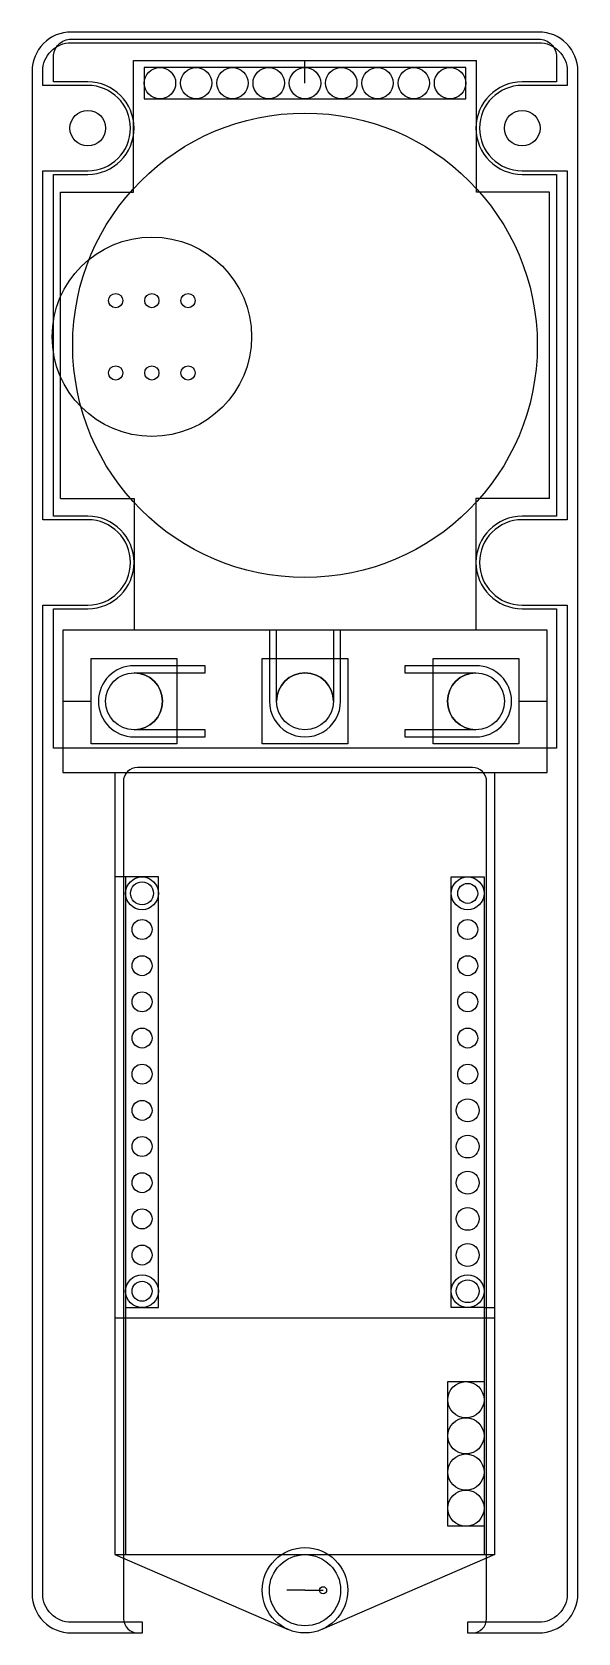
# Model space of a CAD drawing. Header units: millimetres. Extents: x -19 to 19, y -86 to 26.
import ezdxf

# ---------------------------------------------------------------- set-up
doc = ezdxf.new("R2010")
doc.units = ezdxf.units.MM
doc.layers.get('0').update_dxf_attribs({"linetype": 'CONTINUOUS'})

msp = doc.modelspace()

# ---------------------------------------------------------------- linework, layer by layer
for p, q in [((-12.03, 24.41), (12.03, 24.41)), ((-12.03, 15.15), (-12.03, 24.41)), ((0, 22.81), (0, 24.41)), ((12.03, 15.15), (12.03, 24.41)), ((-17.16, -6.35), (-17.16, 15.15)), ((-17.16, 15.15), (-12.03, 15.15)), ((17.16, 15.15), (12.03, 15.15)), ((17.16, -6.35), (17.16, 15.15)), ((-17.16, -6.35), (-12, -6.35)), ((-12, -6.35), (-12, -15.6)), ((17.16, -6.35), (12, -6.35)), ((12, -6.35), (12, -15.6)), ((-17, -20.6), (-15, -20.6)), ((15, -20.6), (17, -20.6)), ((-13.34, -25.6), (-13.34, -80.53)), ((11.75, -25.25), (-11.75, -25.25)), ((13.32, -80.53), (13.32, -25.6)), ((-12.75, -26.25), (-12.73, -85.03)), ((12.74, -85.03), (12.75, -26.25)), ((-12.59, -32.94), (-13.34, -32.94)), ((13.32, -63.93), (-13.34, -63.93)), ((-12.59, -63.18), (-12.59, -63.93)), ((-12.59, -63.93), (-12.59, -80.53)), ((12.57, -63.18), (12.57, -63.93)), ((12.57, -63.18), (13.32, -63.18)), ((12.57, -63.93), (12.57, -80.53)), ((10.03, -68.38), (12.57, -68.38)), ((10.03, -78.54), (10.03, -68.38)), ((12.57, -78.54), (10.03, -78.54)), ((-13.34, -80.53), (13.32, -80.53)), ((-13.34, -80.53), (-1.19, -85.79)), ((13.32, -80.53), (1.19, -85.78)), ((0, -83.03), (-1.27, -83.03)), ((0, -83.03), (1.27, -83.03))]:
    msp.add_line(p, q)
for points in [[(11.41, -85.28), (11.41, -86.03), (16.41, -86.03, 0.414214), (19.16, -83.28), (19.16, 23.65, 0.414214), (16.41, 26.4), (-16.41, 26.4, 0.414214), (-19.16, 23.65), (-19.16, -83.28, 0.414214), (-16.41, -86.03), (-11.41, -86.03), (-11.41, -85.28), (-16.41, -85.28, -0.414214), (-18.41, -83.28), (-18.41, -13.85), (-15.25, -13.85, 1), (-15.25, -7.85), (-18.41, -7.85), (-18.41, 16.65), (-15.25, 16.65, 1), (-15.25, 22.65), (-18.41, 22.65), (-18.41, 23.65, -0.414214), (-16.41, 25.65), (16.41, 25.65, -0.414214), (18.41, 23.65), (18.41, 22.65), (15.25, 22.65, 1), (15.25, 16.65), (18.41, 16.65), (18.41, -7.85), (15.25, -7.85, 1), (15.25, -13.85), (18.41, -13.85), (18.41, -83.28, -0.414214), (16.41, -85.28)], [(15.25, -7.6, 1), (15.25, -14.1), (17.66, -14.1), (17.66, -23.9), (11.97, -23.9), (-11.98, -23.9), (-17.66, -23.9), (-17.66, -14.1), (-15.25, -14.1, 1), (-15.25, -7.6), (-17.66, -7.6), (-17.66, 16.4), (-15.25, 16.4, 1), (-15.25, 22.9), (-17.66, 22.9), (-17.66, 24.65, -0.414214), (-16.41, 25.9), (16.41, 25.9, -0.414214), (17.66, 24.65), (17.66, 22.9), (15.25, 22.9, 1), (15.25, 16.4), (17.66, 16.4), (17.66, -7.6)], [(2, -20.6, 1), (-2, -20.6), (-2, -15.6), (-2.5, -15.6), (-2.5, -20.6, 1.00002), (2.5, -20.6), (2.5, -15.6), (2, -15.6)], [(-12, -22.6, 1), (-12, -18.6), (-7, -18.6), (-7, -18.1), (-12, -18.1, 1), (-12, -23.1), (-7, -23.1), (-7, -22.6)], [(12, -18.6, 1), (12, -22.6), (7, -22.6), (7, -23.1), (12, -23.1, 1), (12, -18.1), (7, -18.1), (7, -18.6)]]:
    msp.add_lwpolyline(points, format="xyb", close=True)
for points in [[(-11.28, 21.71), (11.28, 21.71), (11.28, 23.91), (-11.28, 23.91)], [(-17, -15.6), (-17, -25.6), (17, -25.6), (17, -15.6)], [(-9, -23.6), (-15, -23.6), (-15, -17.6), (-9, -17.6)], [(-9, -23.6), (-15, -23.6), (-15, -17.6), (-9, -17.6)], [(-3, -23.6), (-3, -17.6), (3, -17.6), (3, -23.6)], [(-3, -23.6), (-3, -17.6), (3, -17.6), (3, -23.6)], [(-3, -23.6), (-3, -17.6), (3, -17.6), (3, -23.6)], [(9, -23.6), (9, -17.6), (15, -17.6), (15, -23.6)], [(9, -23.6), (9, -17.6), (15, -17.6), (15, -23.6)], [(-10.29, -32.94), (-12.59, -32.94), (-12.59, -63.18), (-10.29, -63.18)], [(10.27, -63.18), (10.27, -32.94), (12.57, -32.94), (12.57, -63.18)]]:
    msp.add_lwpolyline(points, close=True)
for centre, radius in [((-10.18, 22.81), 1.1), ((-7.64, 22.81), 1.1), ((-5.09, 22.81), 1.1), ((-2.55, 22.81), 1.1), ((0, 22.81), 1.1), ((2.55, 22.81), 1.1), ((5.09, 22.81), 1.1), ((7.64, 22.81), 1.1), ((10.18, 22.81), 1.1), ((-15.25, 19.65), 1.25), ((0, 4.4), 16.31), ((15.25, 19.65), 1.25), ((-10.75, 5), 7), ((-13.29, 7.54), 0.5), ((-10.75, 7.54), 0.5), ((-8.21, 7.54), 0.5), ((-13.29, 2.46), 0.5), ((-10.75, 2.46), 0.5), ((-8.21, 2.46), 0.5), ((-12, -20.6), 2), ((-12, -20.6), 2), ((0, -20.6), 2), ((0, -20.6), 2), ((0, -20.6), 2), ((12, -20.6), 2), ((12, -20.6), 2), ((-11.44, -34.09), 1.15), ((-11.44, -34.09), 0.802), ((11.42, -34.09), 1.15), ((11.42, -34.09), 0.702), ((-11.44, -36.63), 0.702), ((11.42, -36.63), 0.702), ((-11.44, -39.17), 0.702), ((11.42, -39.17), 0.702), ((-11.44, -41.71), 0.702), ((11.42, -41.71), 0.702), ((-11.44, -44.25), 0.702), ((11.42, -44.25), 0.702), ((-11.44, -46.79), 0.702), ((11.42, -46.79), 0.702), ((-11.44, -49.33), 0.702), ((11.42, -49.33), 0.802), ((-11.44, -51.87), 0.702), ((11.42, -51.87), 0.802), ((-11.44, -54.41), 0.702), ((11.42, -54.41), 0.802), ((11.42, -56.95), 0.802), ((-11.44, -56.95), 0.702), ((-11.44, -59.49), 0.702), ((11.42, -59.49), 0.802), ((-11.44, -62.03), 1.15), ((-11.44, -62.03), 0.702), ((11.42, -62.03), 1.15), ((11.42, -62.03), 0.802), ((11.3, -69.65), 1.27), ((11.3, -72.19), 1.27), ((11.3, -74.73), 1.27), ((11.3, -77.27), 1.27), ((0, -83.03), 3), ((0, -83.03), 2.5), ((1.27, -83.03), 0.25)]:
    msp.add_circle(centre, radius)
for centre, start, end in [((-11.75, -26.25), 90.0023, 180.0253), ((11.75, -26.25), -0.0101, 90.0023), ((-11.73, -85.03), 180.0253, 270.0023), ((11.74, -85.03), 270.0023, 359.9899)]:
    msp.add_arc(centre, 1, start, end)

doc.saveas('drawing.dxf')
